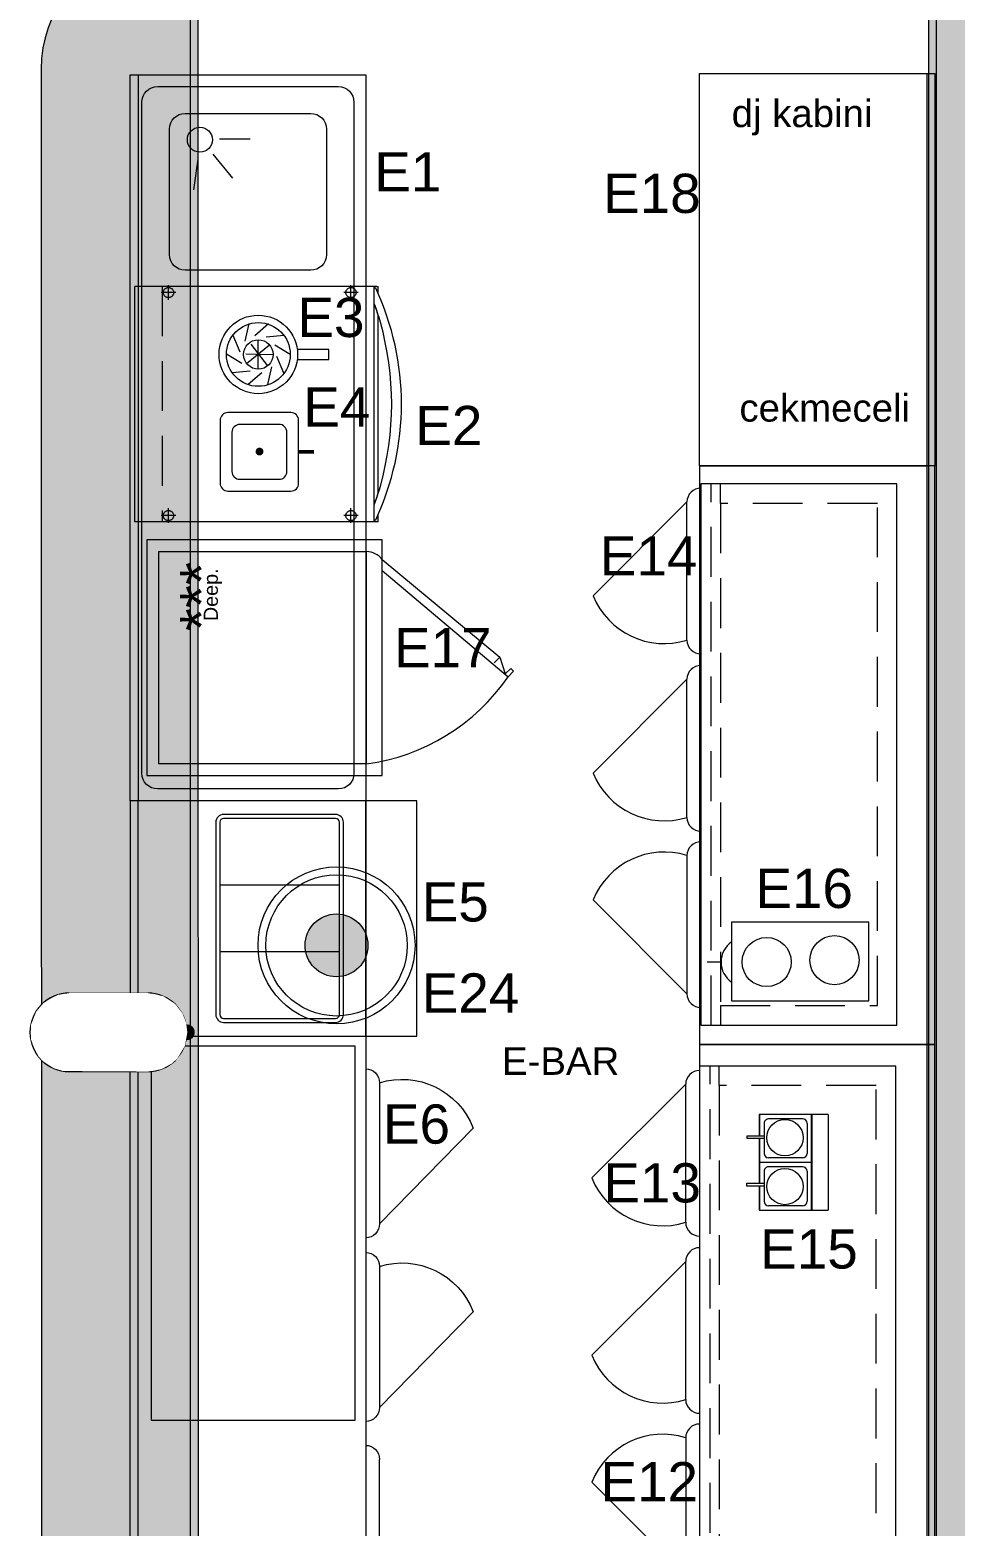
# Model space of a CAD drawing. Header units: millimetres. Extents: x 29001 to 40804, y -8833 to -5892.
# Drawn here: x 30297.9 to 30533.6, y -7964.1 to -7582.8 of the extents above; entities that cross this region are included whole.
import ezdxf
from ezdxf import colors
from ezdxf.entities.mleader import LeaderData, LeaderLine
from ezdxf.enums import TextEntityAlignment as Align
from ezdxf.math import Vec2, Vec3

# ---------------------------------------------------------------- set-up
doc = ezdxf.new("R2010")
doc.units = ezdxf.units.MM
doc.linetypes.add('DASHDOT', pattern=[14, 12, -1, 0, -1])
doc.linetypes.add('DASHED', pattern=[19.049999999999997, 12.7, -6.35])
doc.layers.get('0').update_dxf_attribs({"lineweight": 0})
for name, color, linetype, lineweight in [('-DWG_ANA', 7, 'Continuous', 0), ('AD', 1, 'Continuous', 0), ('AK', 7, 'Continuous', 0), ('mutfak-Ekipman', 4, 'Continuous', 0), ('mutfak-poz no', 7, 'Continuous', 0), ('mutfak-tavuk', 2, 'Continuous', 0), ('xxx_Auto_Kaplama_Mermer', 23, 'Continuous', 0), ('xxx_Auto_Kaplama_Mermer Tarama', 45, 'Continuous', 0), ('xxx_Auto_Kaplama_Mermer Tarama @ 1', 45, 'Continuous', 0), ('xxx_Auto_Yardimci_Isaret Genel', 51, 'Continuous', 0)]:
    doc.layers.add(name, color=color, linetype=linetype, lineweight=lineweight)
doc.styles.add('AUTOBAN', font='')
doc.styles.add('ekp-yazı', font='arial.ttf', dxfattribs={"height": 10})
doc.styles.get("Standard").update_dxf_attribs({"font": 'arial.ttf'})
doc.styles.get('AUTOBAN').set_extended_font_data('Helvetica Normal Tr')

# ---------------------------------------------------------------- blocks, each defined once
blk = doc.blocks.new('xx bar')
at = {"layer": 'xxx_Auto_Kaplama_Mermer Tarama @ 1', "true_color": 0xb0a4a0}
h = blk.add_hatch(dxfattribs=at)
h.set_pattern_fill('DOTS', color=253, scale=1.5, angle=360)
h.set_pattern_definition([(0, (-4937.831744623923, -897.8234590818975), (1.190625, 2.381249999999999), [0, -2.38125])])
edge = h.paths.add_edge_path()
edge.add_line((197.5276485027498, -500.5002224661584), (156.0273187907806, -500.5006679840735))
edge.add_line((156.0273187907806, -500.5006679840735), (156.0273187907806, -516.0006679840735))
edge.add_line((156.0273187907806, -516.0006679840735), (212.5273037803927, -516.0006679840735))
edge.add_arc((208.2841763173274, -487.0603239406337), 29.24974605052819, 278.3410690526956, 361.2188981729042)
edge.add_line((237.5273037803927, -486.4381180268101), (237.4999093185979, -27.64412543877552))
edge.add_arc((209.1532256174614, -28.15302394637547), 28.35125137526144, 1.028501432617102, 83.22067029200531)
edge.add_line((212.4999698888496, 0), (99.0249704307862, 0))
edge.add_line((99.0249704307862, 0), (1.665539457462728e-07, 0))
edge.add_line((1.665539457462728e-07, 0), (1.665466697886586e-07, -2.823819235432893))
edge.add_line((1.665466697886586e-07, -2.823819235432893), (1.665466697886586e-07, -4.28913571445446))
edge.add_line((1.665466697886586e-07, -4.28913571445446), (1.665539457462728e-07, -5.658537305149366))
edge.add_line((1.665539457462728e-07, -5.658537305149366), (-1.344022894045338e-05, -516.0006681360392))
edge.add_line((-1.344022894045338e-05, -516.0006681360392), (77.50000026560883, -516.0006677228666))
edge.add_line((77.50000026560883, -516.0006677228666), (77.50000016563718, -500.5006679840735))
edge.add_line((77.50000016563718, -500.5006679840735), (11.50000016563718, -500.5006679840735))
edge.add_line((11.50000016563718, -500.5006679840735), (11.49998535568739, -30.00000106352672))
edge.add_line((11.49998535568739, -30.00000106352672), (59.05360654972174, -30.00000106352672))
edge.add_line((59.05360654972174, -30.00000106352672), (59.05360654976539, -15.50000000001455))
edge.add_line((59.05360654976539, -15.50000000001455), (167.5536065497363, -15.50000000001455))
edge.add_line((167.5536065497363, -15.50000000001455), (167.5536065497363, -30.00000106352672))
edge.add_line((167.5536065497363, -30.00000106352672), (197.5011318149991, -29.99966265249532))
edge.add_line((197.5011318149991, -29.99966265249532), (197.5276485027498, -500.5002224661584))
at = {"layer": 'xxx_Auto_Kaplama_Mermer'}
blk.add_lwpolyline([(59.05360654976539, -15.50000000001455), (167.5536065497363, -15.50000000001455), (167.5536065497363, -30.00000106352672), (197.5011318149991, -30.00010817041039), (197.5276485027498, -500.5006679840735), (156.0273187907806, -500.5006679840735), (156.0273187907806, -516.0006679840735), (212.5273037803927, -516.0006679840735, 0.3782566439374335), (237.5273037803927, -486.4381180268101), (237.4999698888496, -28.65853730514937, 0.3850776939431882), (212.4999698888496, 0), (0, 0)], format="xyb", dxfattribs=at)
for points in [[(57.05360654976539, -13.50000000001455), (57.05360654972174, -28.00000112649286), (9.499985355672834, -28.00000262333197), (9.499985355672834, -502.5006679840735), (77.50000016563718, -502.5006679840735)], [(57.05360654976539, -13.50000000001455), (169.5536065497363, -13.50000000001455), (169.5536065497363, -28.00001180254912), (199.5010190732792, -27.99966802170093), (199.5277611942656, -502.5002170969528), (156.0273187907806, -502.5006679840735)], [(71.50000016563718, -500.5006679840662), (11.50000016563718, -500.5006679840735), (11.49998535568739, -30.00000106352672)]]:
    blk.add_lwpolyline(points, dxfattribs=at)
blk = doc.blocks.new('MOBİLYALAR')
at = {"rotation": 180}
blk.add_blockref('xx bar', (1393.536943297306, -1757.449429767826, 1.552922608372143e-05), dxfattribs=at)
blk = doc.blocks.new('Bar.Kokteyl Hazırl. 60-60')
at = {"color": 251}
for p, q in [((-38.5, -53.29999999999428), (-38.5, -22.79999999999336)), ((-21.5, -53.29999999999428), (-21.5, -22.79999999999336))]:
    blk.add_line(p, q, dxfattribs=at)
for points in [[(-60, 0), (-60, -60), (0, -60), (0, 0)], [(-60, -2), (0, -2), (0, 0), (-60, 0)], [(-60, -60), (-60, -73), (0, -73), (0, -60)]]:
    blk.add_lwpolyline(points, close=True)
for points in [[(-5.5, -21.79999999999473), (-54.5, -21.7999999999929, 0.4142135623731128), (-56.5, -23.79999999999291), (-56.5, -52.2999999999947, 0.4142135623730951), (-54.5, -54.29999999999472), (-5.5, -54.29999999999289, 0.4142135623730774), (-3.5, -52.29999999999289), (-3.5, -23.79999999999473, 0.4142135623730951)], [(-5.5, -22.79999999999473), (-54.5, -22.79999999999291, 0.4142135623730951), (-55.5, -23.79999999999291), (-55.5, -52.2999999999947, 0.4142135623730951), (-54.5, -53.29999999999472), (-5.5, -53.29999999999291, 0.4142135623730951), (-4.5, -52.29999999999289), (-4.5, -23.79999999999473, 0.4142135623730951)]]:
    blk.add_lwpolyline(points, format="xyb", close=True, dxfattribs=at)
blk = doc.blocks.new('Frenox 400lt Deep')
for p, q in [((0, 60), (-60, 60)), ((-60, 60), (-60, 0)), ((0, 0), (0, 60)), ((-60, 0), (0, 0))]:
    blk.add_line(p, q)
at = {"color": 251}
for p, q in [((-3, 57), (-57, 57)), ((-57, 57), (-57, 4)), ((-3, 4), (-3, 57)), ((-57, 4), (-3, 4))]:
    blk.add_line(p, q, dxfattribs=at)
at = {"color": 251, "linetype": 'Continuous'}
for p, q in [((-57.05008090654155, 4), (-2.949919093458448, 4)), ((-7.778346218212391, 0), (-34.834829436164, -32.05648321794797)), ((-4.949919093458448, 0), (-29.88508196784824, -29.93516287438251)), ((-29.88508196786279, -29.93516287437251), (-34.12772265497188, -31.34937643676039)), ((-31.29929553023248, -28.52094931200827), (-29.88508196786279, -29.93516287437251)), ((-34.834829436164, -32.05648321794797), (-33.4206158737943, -33.47069678031221)), ((-34.12772265497188, -31.34937643676039), (-32.71350909260218, -32.76358999912463)), ((-32.71350909260218, -32.76358999912918), (-33.4206158737943, -33.4706967803213))]:
    blk.add_line(p, q, dxfattribs=at)
for centre, radius, start, end in [((-5.507235098062665, 10.88485312513967), 52.00063611714182, 187.6082666662506, 235.6681416661715), ((-8.044773467438063, 4.047427186991627), 5.095075115259804, 307.4032395158788, 359.466658129485)]:
    blk.add_arc(centre, radius, start, end, dxfattribs=at)
at = {"color": 4}
for s, height, p in [('***', 10.81525648268089, (-23.24560453223239, 40.68169776660488)), ('Deep.', 3.605085494226963, (-20.67622768702859, 41.88300243095637))]:
    blk.add_text(s, height=height, dxfattribs=at).set_placement(p)
blk = doc.blocks.new('Bar. Blander')
blk.add_lwpolyline([(-10.07703617951301, 8.029589322281026), (-10.07703617951301, -7.970410677718974, 0.4142135623730951), (-8.077036179513012, -9.970410677718974), (7.922963820486982, -9.970410677718974, 0.4142135623730951), (9.922963820486984, -7.970410677718974), (9.922963820486984, 8.029589322281026, 0.4142135623730951), (7.922963820486982, 10.02958932228102), (-8.077036179513012, 10.02958932228102, 0.4142135623730951)], format="xyb", close=True)
at = {"color": 251}
blk.add_lwpolyline([(-7.077036179513012, 5.029589322281026), (-7.077036179513012, -4.970410677718972, 0.4142135623730951), (-5.077036179513013, -6.970410677718974), (4.922963820486983, -6.970410677718974, 0.4142135623730951), (6.922963820486982, -4.970410677718972), (6.922963820486982, 5.029589322281026, 0.4142135623730951), (4.922963820486983, 7.029589322281026), (-5.077036179513013, 7.029589322281026, 0.4142135623730951)], format="xyb", close=True, dxfattribs=at)
at = {"color": 251, "const_width": 1}
blk.add_lwpolyline([(0, 0.5, 1), (0, -0.5, 1)], format="xyb", close=True, dxfattribs=at)
blk.add_lwpolyline([(-0.0770361795130157, -9.970410677718974), (-0.0770361795130157, -13.91682768529517)], dxfattribs=at)
blk = doc.blocks.new('portakal sıkma')
at = {"color": 21, "lineweight": 0}
for points in [[(-3.717969110701233, 24.41212630532209), (-3.32268457612372, 19.82176659043943)], [(1.074194453103699, 25.90731233256156), (-1.3041593839298, 21.96129089304122)], [(5.829984512281951, 24.30018016897339), (1.586442632105899, 22.50574307437637)], [(-6.716062577397678, 20.38573233015814), (-3.698124928181641, 16.9043957304093)], [(3.470325649424921, 19.7228432750162), (-1.982183062733383, 15.48247958882712)], [(-1.457902612237375, 20.75980182735293), (3.295139175796066, 14.95819913833111)], [(1.059086496243252, 20.9403931988254), (0.8837403103534596, 14.03533786505977)], [(8.732850907603275, 20.20459967663737), (4.245009749822202, 21.24716090642687)], [(-6.77491614416067, 15.36607605348399), (-2.287074986379593, 14.32351482369449)], [(-2.86625968964654, 17.78533786505977), (4.633740310353458, 17.78533786505977)], [(5.675903874143842, 11.15854942479927), (5.280619339566328, 15.74890913968193)], [(8.673997340840288, 15.18494339996323), (5.65605969162425, 18.66627999971206)], [(-3.872049748839343, 11.27049556114616), (0.3714921313367085, 13.06493265574317)], [(0.8837403103534596, 9.663363397559804), (3.262094147386959, 13.60938483708014)]]:
    blk.add_lwpolyline(points, dxfattribs=at)
at = {"color": 251, "lineweight": 0}
blk.add_lwpolyline([(-0.3662596896465402, -0.2146621349402267), (2.133740310353458, -0.2146621349402267), (2.133740310353458, 7.785337865059772), (-0.3662596896465402, 7.785337865059772)], close=True, dxfattribs=at)
for radius in [10, 8.121974467500472, 3.75]:
    blk.add_circle((0.8837403103534596, 17.78533786505977), radius)
blk = doc.blocks.new('filtre kahve mak.')
blk.add_lwpolyline([(-20, -35), (0, -35), (0, 0), (-20, 0)], close=True)
at = {"color": 251, "const_width": 0.4}
blk.add_lwpolyline([(-9.869910604887993, -37.6827983986368), (-9.869910604887993, -41.25454275581068)], dxfattribs=at)
at = {"color": 251}
for centre in [(-10.33703811567648, -8.787488271771506), (-9.869910604887993, -26.0649360699681)]:
    blk.add_circle(centre, 6.256822000396823, dxfattribs=at)
blk.add_arc((-9.869910604887993, -31.42597639824089), 6.256822000396823, 214.835363349136, 325.1646366508641, dxfattribs=at)
blk = doc.blocks.new('A$C30A83E8E')
at = {"color": 251, "ltscale": 6}
for p, q in [((-4.418340134201571, 18.30004636186641), (2.389549626968801e-05, 18.30004636186641)), ((-4.418340134201571, 17.53591746291204), (-4.418340134201571, 18.30004636186641)), ((2.389549626968801e-05, 17.53591746291204), (-4.418340134201571, 17.53591746291204)), ((2.389549626968801e-05, 18.30004636186641), (2.389549626968801e-05, 17.53591746291204)), ((-4.418340134201571, 6.075046361860586), (-0.1010659566818504, 6.075046361860586)), ((-4.418340134201571, 5.418107561243232), (-4.418340134201571, 6.075046361860586)), ((-0.1010659566818504, 5.418107561243232), (-4.418340134201571, 5.418107561243232)), ((-0.1010659566818504, 6.075046361860586), (-0.1010659566818504, 5.418107561243232))]:
    blk.add_line(p, q, dxfattribs=at)
for centre in [(-9.739535861044715, 18.35182938871731), (-9.739535861044715, 5.91557691055641)]:
    blk.add_circle(centre, 4.628803682751686, dxfattribs=at)
at = {"layer": 'AD', "color": 251}
for p, q in [((-16.64334013420012, 24.3750463618635), (-16.64334013420012, 4.636186349671334e-05)), ((-16.4933401342023, 24.3750463618635), (-16.4933401342023, 12.22504636186932)), ((-14.2433401342023, 23.2500463618635), (-5.543340134201571, 23.2500463618635)), ((-3.293340134201571, 18.30004636186641), (-3.293340134201571, 24.3750463618635)), ((-15.3683401342023, 14.47504636186932), (-15.3683401342023, 22.1250463618635)), ((-4.418340134201571, 14.47504636185477), (-4.418340134201571, 22.1250463618635)), ((-3.293340134201571, 12.22504636185477), (-3.293340134201571, 17.53591746291204)), ((-16.4933401342023, 12.22504636186932), (-3.293340134201571, 12.22504636185477)), ((-3.293340134201571, 12.15004636185768), (-16.4933401342023, 12.15004636185768)), ((-16.4933401342023, 12.15004636185768), (-16.4933401342023, 4.636186349671334e-05)), ((-14.2433401342023, 13.35004636186932), (-5.543340134201571, 13.35004636185477)), ((-3.293340134201571, 6.075046361860586), (-3.293340134201571, 12.15004636185768)), ((-15.3683401342023, 2.250046361863497), (-15.3683401342023, 9.900046361857676)), ((-14.2433401342023, 11.02504636185768), (-5.543340134201571, 11.02504636185768)), ((-4.418340134201571, 2.250046361863497), (-4.418340134201571, 9.900046361857676)), ((-3.293340134201571, 4.636186349671334e-05), (-3.293340134201571, 5.418107561243232)), ((-14.2433401342023, 1.125046361863497), (-5.543340134201571, 1.125046361863497))]:
    blk.add_line(p, q, dxfattribs=at)
for centre, start, end in [((-14.2433401342023, 22.1250463618635), 90, 180), ((-5.543340134201571, 22.1250463618635), 0, 90), ((-14.2433401342023, 14.47504636186932), 180, 270), ((-5.543340134201571, 14.47504636185477), 270, 0), ((-14.2433401342023, 9.900046361857676), 90, 180), ((-5.543340134201571, 9.900046361857676), 0, 90), ((-14.2433401342023, 2.250046361863497), 180, 270), ((-5.543340134201571, 2.250046361863497), 270, 0)]:
    blk.add_arc(centre, 1.125, start, end, dxfattribs=at)
at = {"layer": 'AK', "color": 4}
for p, q in [((-3.143340134200116, 24.3750463618635), (-20.76834013420012, 24.3750463618635)), ((-20.76834013420012, 4.636186349671334e-05), (-20.76834013420012, 24.3750463618635)), ((-3.143340134200116, 18.30004636186641), (-3.143340134200116, 24.3750463618635)), ((-3.143340134196478, 6.075046361860586), (-3.143340134200116, 17.53591746291204)), ((-3.143340134200116, 4.636186349671334e-05), (-3.143340134196478, 5.418107561243232)), ((-20.76834013420012, 4.636186349671334e-05), (-3.143340134200116, 4.636186349671334e-05))]:
    blk.add_line(p, q, dxfattribs=at)
blk = doc.blocks.new('TÜRK KAHVE MAKİNASI')
at = {"layer": 'mutfak-tavuk', "color": 0}
blk.add_blockref('A$C30A83E8E', (-6644.929040403149, 10770.61167156287), dxfattribs=at)
blk = doc.blocks.new('A$C710A5A26')
at = {"color": 4}
for p, q in [((-6.947547340119854, 60.26999626494944), (-67.94754954966811, 60.26999626494944)), ((-67.94754954966811, 0.269996265284135), (-67.94754954966811, 60.26999626494944)), ((-6.232894857394058, 60.26999626494944), (-6.947547340119854, 60.26999626494944)), ((-6.947547340119854, 0.269996265284135), (-6.947547340119854, 60.26999626494944)), ((-6.232894857394058, 60.26999626494944), (-5.951734924668926, 60.26999626494944)), ((-5.951734924668926, 58.44375020470761), (-5.951734924668926, 60.26999626494944)), ((-6.947547340119854, 0.269996265284135), (-67.94754954966811, 0.269996265284135)), ((-6.232894857394058, 0.269996265284135), (-6.947547340119854, 0.269996265284135)), ((-5.951734924668926, 0.269996265284135), (-6.232894857394058, 0.269996265284135)), ((-5.951734924668926, 0.269996265284135), (-5.951734924668926, 2.096242325715139))]:
    blk.add_line(p, q, dxfattribs=at)
at = {"color": 251, "linetype": 'DASHDOT'}
for p, q in [((-57.49754787529855, 58.6899966866622), (-61.19754792427739, 58.6899966866622)), ((-59.34754789978069, 56.83999666218006), (-59.34754789978069, 60.53999671114434)), ((-10.99754727564323, 58.6899966866622), (-14.69754732462206, 58.6899966866622)), ((-12.84754730013992, 56.83999666218006), (-12.84754730013992, 60.53999671114434)), ((-57.49754787529855, 1.849996119592106), (-61.19754792427739, 1.849996119592106)), ((-59.34754789978069, -3.904890036210418e-06), (-59.34754789978069, 3.6999961440888)), ((-10.99754727564323, 1.849996119592106), (-14.69754732462206, 1.849996119592106)), ((-12.84754730013992, -3.904890036210418e-06), (-12.84754730013992, 3.6999961440888))]:
    blk.add_line(p, q, dxfattribs=at)
at = {"color": 4, "linetype": 'DASHED'}
blk.add_line((-60.9675494597268, 60.26999626494944), (-60.9675494597268, 0.269996265284135), dxfattribs=at)
for p, q in [((-6.935680113334456, 59.76999710781092), (-6.947547340119854, 59.76999710781092)), ((-6.947547340119854, 0.7699954226263799), (-6.935680113334456, 0.7699954226263799))]:
    blk.add_line(p, q)
at = {"color": 251}
for p, q in [((-6.74371584351502, 59.76999710781092), (-6.935680113334456, 59.76999710781092)), ((-6.562143957891749, 59.76999710781092), (-6.74371584351502, 59.76999710781092)), ((-5.951734924668926, 51.11999618074333), (-5.951734924668926, 53.08637629004079)), ((-5.951734924668926, 9.419996349490248), (-5.951734924668926, 51.11999618074333)), ((-5.951734924668926, 7.45770977428765), (-5.951734924668926, 9.419996349490248)), ((-6.935680113334456, 0.7699954226263799), (-6.74371584351502, 0.7699954226263799)), ((-6.74371584351502, 0.7699954226263799), (-6.560640686899205, 0.7699954226263799))]:
    blk.add_line(p, q, dxfattribs=at)
at = {"color": 251, "linetype": 'DASHED'}
for centre, radius in [((-59.34754789978069, 58.6899966866622), 1.300000017201995), ((-12.84754730013992, 58.6899966866622), 1.300000017201995), ((-59.34754789978069, 1.849996119592106), 1.300000017202729), ((-12.84754730013992, 1.849996119592106), 1.300000017202729)]:
    blk.add_circle(centre, radius, dxfattribs=at)
at = {"color": 251}
for centre, radius, start, end in [((-69.6076954495893, 30.26999640313443), 69.61684108259495, 334.9248664395106, 25.07557721588374), ((-54.64754785221339, 37.26999640309077), 51.20000067776508, 15.73784965176682, 21.31295558029184), ((-54.64754785221339, 37.26590314520581), 51.20000067776512, 15.7395996675805, 21.16346849252039), ((-79.48782542455046, 30.26999640313443), 77.00773963084508, 344.2621377176677, 15.73785219503818), ((-54.64754785221339, 23.26999640317808), 51.20000067776574, 338.687247280911, 344.2621351743963), ((-54.64754785221339, 23.27408966123767), 51.20000067776453, 338.8366769010149, 344.2604005524402)]:
    blk.add_arc(centre, radius, start, end, dxfattribs=at)
at = {"color": 251, "linetype": 'DASHED'}
for p in [(-59.34754789978069, 0.2999960991583066), (-12.84754730013992, 0.2999960991583066)]:
    blk.add_point(p, dxfattribs=at)
blk = doc.blocks.new('frenox bar şişe buzd.3 kapı')
at = {"linetype": 'DASHED'}
for p, q in [((5, -45), (0, -45)), ((133, -45), (138, -45)), ((138, -47.30829637699935), (0, -47.30829637699935))]:
    blk.add_line(p, q, dxfattribs=at)
at = {"color": 4, "linetype": 'Continuous', "lineweight": 0}
for p, q in [((39.83055691281334, -53.49999999997817), (4.616155617710318, -53.49999999997817)), ((4.616155617710318, -53.49999999997817), (28.52379617509723, -77.40764055735053)), ((85.01000331217074, -53.49999999997817), (49.79560201706772, -53.49999999997817)), ((49.79560201706772, -53.49999999997817), (73.70324257445463, -77.40764055735053)), ((94.73216136332485, -53.49999999997817), (129.9465626584133, -53.49999999997817)), ((129.9465626584133, -53.49999999997817), (106.0389221010409, -77.40764055735053))]:
    blk.add_line(p, q, dxfattribs=at)
blk.add_lwpolyline([(0, -50), (138, -50), (138, 0), (0, 0)], close=True)
at = {"linetype": 'DASHED'}
blk.add_lwpolyline([(5, -45), (133, -45), (133, -5), (5, -5)], close=True, dxfattribs=at)
at = {"color": 4, "linetype": 'Continuous', "lineweight": 0}
for centre, radius, start, end in [((4.616155617710318, -50), 3.499999999980899, 180, 270), ((39.83055691281334, -50), 3.499999999980899, 270, 0), ((49.79560201706772, -50), 3.499999999980899, 180, 270), ((85.01000331217074, -50), 3.499999999980899, 270, 0), ((94.73216136332485, -50), 3.499999999980899, 180, 270), ((129.9465626584133, -50), 3.499999999980899, 270, 0), ((21.20202482372406, -59.31741649243487), 19.51575113698503, 292.0349691136523, 17.34281630715786), ((66.38147122308146, -59.31741649243487), 19.51575113698503, 292.0349691136523, 17.34281630715786), ((113.3606934524141, -59.31741649243487), 19.51575113698503, 162.6571836928421, 247.9650308863476)]:
    blk.add_arc(centre, radius, start, end, dxfattribs=at)
blk = doc.blocks.new('A$C78571D68')
at = {"color": 251}
for p, q in [((22.71007686605299, 168.660273630041), (30.60063389615971, 168.660273630041)), ((21.04699848880409, 164.7516186788271), (26.05490189715056, 158.6539311090892)), ((17.2377562903057, 163.5214358883095), (16.12508848329162, 155.7097228497587))]:
    blk.add_line(p, q, dxfattribs=at)
at = {"color": 4}
for points in [[(1.999898302485235, 185.0000278394873), (1.999898302485235, 2.783948730211705e-05), (-0.0001016975147649646, 2.783948730211705e-05), (-0.0001016975147649646, 185.0000278394873)], [(59.99989830248524, 185.0000278394873), (59.99989830248524, 2.783948730211705e-05), (-0.0001016975147649646, 2.783948730211705e-05), (-0.0001016975147649646, 185.0000278394873)]]:
    blk.add_lwpolyline(points, close=True, dxfattribs=at)
blk.add_lwpolyline([(56.99989830248524, 178.0000278394873), (56.99989830248524, 7.000027839487302, -0.4142135623730919), (52.99989830248524, 3.000027839487302), (6.999898302485235, 3.000027839487302, -0.4142135623731057), (2.999898302485235, 7.000027839487302), (2.999898302485235, 178.0000278394873, -0.4142135623730951), (6.999898302485235, 182.0000278394873), (52.99989830248524, 182.0000278394873, -0.4142135623730844)], format="xyb", close=True, dxfattribs=at)
at = {"color": 251}
blk.add_lwpolyline([(49.99989830248524, 171.1791120120033), (49.99989830248524, 139.1791120120033, -0.4142135623730951), (45.99989830248524, 135.1791120120033), (13.99989830248524, 135.1791120120033, -0.4142135623730951), (9.999898302485235, 139.1791120120033), (9.999898302485235, 171.1791120120033, -0.4142135623730951), (13.99989830248524, 175.1791120120033), (45.99989830248524, 175.1791120120033, -0.4142135623730951)], format="xyb", close=True, dxfattribs=at)
blk.add_circle((17.74454174214043, 168.4649039896467), 3.187919533039348, dxfattribs=at)
blk = doc.blocks.new('A$C601614E8')
at = {"color": 4}
for p, q in [((59.99995271712396, 147.5000661350277), (-4.728287603938952e-05, 147.5000661350277)), ((-4.728287603938952e-05, 147.5000661350277), (-4.728287603938952e-05, 6.613502773689106e-05)), ((57.99995271712396, 6.613502773689106e-05), (57.99995271711668, 147.5000661350277)), ((59.99995271713124, 6.613502773689106e-05), (59.99995271712396, 147.5000661350277)), ((-4.728287603938952e-05, 6.613502773689106e-05), (59.99995271712396, 6.613502773689106e-05)), ((-4.728288331534714e-05, 6.613502773689106e-05), (59.99995271711668, 6.613502773689106e-05)), ((59.99995271712396, 6.613502773689106e-05), (57.99995271712396, 6.613502773689106e-05))]:
    blk.add_line(p, q, dxfattribs=at)
blk = doc.blocks.new('ÇÖP ARABASI 2')
at = {"layer": 'mutfak-Ekipman'}
h = blk.add_hatch(color=253, dxfattribs=at)
h.dxf.hatch_style = 1
h.paths.add_polyline_path([(116692.5535180055, -12545.20584519784, 1), (116676.5535180055, -12545.20584519784, 1)])
for radius in [20, 18]:
    blk.add_circle((116684.5535180055, -12545.20584519784), radius, dxfattribs=at)
at = {"layer": 'mutfak-Ekipman', "color": 253}
blk.add_circle((116684.5535180055, -12545.20584519784), 8, dxfattribs=at)
blk = doc.blocks.new('A$C0BE91BB9')
at = {"color": 4}
for p, q in [((3.171560820192099e-06, -1.649055047892034e-05), (3.171560820192099e-06, 99.99998350944952)), ((3.171560820192099e-06, 99.99998350944952), (60.00000317156082, 99.99998350944952)), ((58.00000317156082, -1.649055047892034e-05), (58.00000317156082, 99.99998350944952)), ((60.00000317156082, 99.99998350944952), (60.00000317156082, -1.649055047892034e-05)), ((60.00000317156082, -1.649055047892034e-05), (3.171560820192099e-06, -1.649055047892034e-05))]:
    blk.add_line(p, q, dxfattribs=at)
at = {"layer": 'mutfak-Ekipman', "color": 4}
blk.add_line((3.171560820192099e-06, -1.649055047892034e-05), (58.00000317156082, -1.649055047892034e-05), dxfattribs=at)
blk = doc.blocks.new('A$C4B870136')
at = {"color": 4, "linetype": 'Continuous'}
for p, q in [((3.582782119337935e-05, 145.0000041957537), (60.00003582749378, 145.0000041957537)), ((3.582782119337935e-05, 4.195753717795014e-06), (3.582782119337935e-05, 145.0000041957537)), ((2.000035827813917, 4.195753717795014e-06), (2.000035827813917, 145.0000041957537)), ((60.00003582749378, 145.0000041957537), (60.00003582749378, 4.195753717795014e-06)), ((60.00003582749378, 4.195753717795014e-06), (3.582782119337935e-05, 4.195753717795014e-06))]:
    blk.add_line(p, q, dxfattribs=at)
at = {"color": 251}
for p, q in [((5.308332204776889, 142.4087953235285), (5.308332204776889, 47.08279532157758)), ((57.30833220449313, 142.4087953235139), (5.308332204776889, 142.4087953235285)), ((57.30833220449313, 47.08279532157758), (57.30833220449313, 142.4087953235139)), ((5.308332204776889, 47.08279532157758), (57.30833220449313, 47.08279532157758))]:
    blk.add_line(p, q, dxfattribs=at)
at = {"color": 251, "linetype": 'Continuous'}
for p, q in [((63.50003582747195, 133.0819396690931), (63.50003582747195, 97.16325034809415)), ((63.50003582747195, 97.16325034809415), (87.40767638484431, 121.5490437166154)), ((63.50003582747922, 86.29356274585007), (63.50003582747195, 50.3748734248511)), ((63.50003582747195, 50.3748734248511), (87.40767638485158, 74.76066679337237)), ((63.50003582747922, 5.862107911030762), (63.50003582747922, 37.13669826179103))]:
    blk.add_line(p, q, dxfattribs=at)
at = {"color": 251, "linetype": 'Continuous', "extrusion": (0, 0, -1)}
for centre, major_axis, ratio, start_param, end_param in [((60.00003582749378, 133.0819396690931), (2.403152088878773e-10, 3.569999999977881), 0.9803921568634694, -6.866152091333788e-11, 1.570796326728901), ((69.31745231992863, 114.0808369382285), (1.643240951436953e-10, 19.90606615972899), 0.9803921568623957, -0.3026892461443189, 1.186213565178297), ((60.00003582749378, 97.16325034809415), (2.792576038129875e-10, 3.569999999977881), 0.9803921568634694, 1.570796326718207, 3.141592653510004), ((60.00003582749378, 86.29356274585007), (-2.792685411495821e-10, 3.569999999977881), 0.9803921568634694, 7.97908406013903e-11, 1.570796326871589), ((69.31745231992863, 67.29246001498541), (-3.948825455301249e-10, 19.90606615972107), 0.9803921568632911, -0.302689246115504, 1.186213565205677), ((60.00003582749378, 50.3748734248511), (-2.403261462252967e-10, 3.569999999977881), 0.9803921568634694, 1.570796326860894, 3.141592653658458), ((60.00003582749378, 37.13669826179103), (-1.270864085699004e-10, 3.569999999992433), 0.9803921568594733, 3.631028810957559e-11, 1.570796326829797), ((60.00003582749378, 5.862107911030762), (-2.403261462252967e-10, 3.569999999977881), 0.9803921568634694, 1.570796326860894, 3.141592653658458)]:
    blk.add_ellipse(centre, major_axis=major_axis, ratio=ratio, start_param=start_param, end_param=end_param, dxfattribs=at)
blk = doc.blocks.new('MUTFAK')
at = {"layer": '-DWG_ANA', "color": 0}
blk.add_blockref('A$C710A5A26', (1860.940602006551, -1587.776147642959, 1.552922608372143e-05), dxfattribs=at)
for name, p in [('A$C78571D68', (1791.847489759435, -1658.594398231362, 1.552922608372143e-05)), ('A$C0BE91BB9', (1936.861034177295, -1573.2174153097, 1.552922608372143e-05)), ('A$C601614E8', (1936.861084631732, -1720.717497935286, 1.552922608372143e-05)), ('A$C4B870136', (1791.847352234101, -1863.594374587643, 1.552922608372143e-05)), ('A$C601614E8', (1936.861084631739, -1868.217497935286, 1.552922608372143e-05))]:
    blk.add_blockref(name, p)
at = {"layer": 'mutfak-Ekipman'}
for name, p, rotation in [('portakal sıkma', (1842.264125814145, -1545.744526780123, 1.552922608372143e-05), 90), ('Bar. Blander', (1824.788220856099, -1569.608199765731, 1.552922608372143e-05), 90), ('Frenox 400lt Deep', (1856.05655690893, -1592.145867077197, 1.552922608372143e-05), 90), ('Bar.Kokteyl Hazırl. 60-60', (1791.84738806192, -1658.594370391889, 1.552922608372143e-05), 90), ('ÇÖP ARABASI 2', (14389.61484600201, 114989.0882320909, 1.552922608372143e-05), 270), ('filtre kahve mak.', (1980.041857774035, -1709.578628201314, 1.552922608372143e-05), 270), ('TÜRK KAHVE MAKİNASI', (-4696.03228663098, 9032.040708768269, 1.552922608372143e-05), 180)]:
    blk.add_blockref(name, p, dxfattribs=dict(at, rotation=rotation))
at = {"layer": 'mutfak-Ekipman', "linetype": 'Continuous', "rotation": 270}
for p in [(1987.183837748024, -1577.829643241916, 1.552922608372143e-05), (1986.861084631739, -1726.217497935286, 1.552922608372143e-05)]:
    blk.add_blockref('frenox bar şişe buzd.3 kapı', p, dxfattribs=at)
at = {"color": 3, "lineweight": 0, "char_height": 7, "attachment_point": 1}
for s, insert in [('dj kabini', (1945.070133575391, -1479.92011295518)), ('cekmeceli', (1947.043657269947, -1554.975897013064)), ('E-BAR', (1886.55875263943, -1721.466093408322))]:
    blk.add_mtext_dynamic_auto_height_columns(s, width=338.6232340032396, gutter_width=1, height=31.22189890944507, count=1, dxfattribs=dict(at, insert=insert))
at = {"layer": 'mutfak-poz no', "char_height": 10, "attachment_point": 1, "style": 'ekp-yazı'}
for s, insert in [('E1', (1854.030687125894, -1493.327954740365, 1.552922608372143e-05)), ('E18', (1912.315613129831, -1498.798690401003, 1.552922608372143e-05)), ('E3', (1834.438882761198, -1530.423663540481, 1.552922608372143e-05)), ('E4', (1835.94654754622, -1553.275175496208, 1.552922608372143e-05)), ('E2', (1864.471811612282, -1557.96224962869, 1.552922608372143e-05)), ('E14', (1911.490571245988, -1591.182595159, 1.552922608372143e-05)), ('E17', (1859.049194178726, -1614.61231882713, 1.552922608372143e-05)), ('E16', (1951.117810473967, -1675.941940615303, 1.552922608372143e-05)), ('E5', (1866.103202322869, -1679.378628074483, 1.552922608372143e-05)), ('E24', (1866.103202322869, -1702.592198777769, 1.552922608372143e-05)), ('E6', (1856.240869416681, -1735.999306604645)), ('E13', (1912.386430892293, -1750.977366461128, 1.552922608372143e-05)), ('E15', (1952.338146168171, -1767.827621939781, 1.552922608372143e-05)), ('E12', (1911.639652256024, -1827.159171913139, 1.552922608372143e-05))]:
    blk.add_mtext_dynamic_manual_height_columns(s, width=12.08660855120252, gutter_width=60, heights=[0], dxfattribs=dict(at, insert=insert))
blk = doc.blocks.new('_TagSlot')
at = {"color": 0, "linetype": 'ByBlock', "lineweight": -2, "transparency": 16777216}
for p, q in [((-4, 4), (4, 4)), ((-4, -4), (4, -4))]:
    blk.add_line(p, q, dxfattribs=at)
for centre, start, end in [((-4, 0), 90, 270), ((4, 0), 270, 90)]:
    blk.add_arc(centre, 4, start, end, dxfattribs=at)
at = {"layer": 'xxx_Auto_Kaplama_Mermer Tarama', "color": 0, "transparency": 16777216, "style": 'AUTOBAN'}
blk.add_attdef('TAGNUMBER', text='', height=3, dxfattribs=at).set_placement((0, -1.5), align=Align.CENTER)
blk = doc.blocks.new('_Dot')
at = {"color": 0, "linetype": 'ByBlock', "lineweight": -2}
blk.add_line((-0.5, 0), (-1, 0), dxfattribs=at)
at = {"color": 0, "linetype": 'ByBlock', "const_width": 0.5}
blk.add_lwpolyline([(-0.25, 0, 1), (0.25, 0, 1)], format="xyb", close=True, dxfattribs=at)

msp = doc.modelspace()

# ---------------------------------------------------------------- block references
at = {"color": 6}
msp.add_blockref('MOBİLYALAR', (29144.79192030808, -6321.79912104841), dxfattribs=at)

# ---------------------------------------------------------------- next in the draw order: block references
msp.add_blockref('MUTFAK', (28531.59951951079, -6120.653512592259), dxfattribs=at)

# ---------------------------------------------------------------- next in the draw order: leaders
at = {"layer": 'xxx_Auto_Yardimci_Isaret Genel', "color": 171}
ml = msp.add_multileader_block('Standard', dxfattribs=at)
ml.set_content('_TagSlot', color=171, scale=2.5)
ml.set_attribute('TAGNUMBER', 'SB1', width=0)
ml.set_leader_properties()
ml.set_arrow_properties(name='DOT')
ml.build(insert=Vec2(0, 0))
ml.multileader.update_dxf_attribs({"has_dogleg": 0, "text_right_attachment_type": 7})
ctx = ml.context
ctx.base_point, ctx.char_height, ctx.landing_gap_size, ctx.plane_origin = Vec3(30297.9033516718, -7838.280543461943), 1, 1, Vec3(30259.87731088947, -7917.250136645102)
ctx.right_attachment = 7
notes = []
notes.append((ctx, [(1, (1, 1, 0), (30345.9033516718, -7838.280543461943), (-1, 0), 8, [(0, [(30337.90335167192, -7838.280543461943)], 0, [])])]))
ctx.block.insert = Vec3(30317.9033516718, -7838.280543461943)
for ctx, leaders in notes:
    for number, flags, end, landing, length, lines in leaders:
        leader = LeaderData()
        leader.index, (leader.has_last_leader_line, leader.has_dogleg_vector, leader.attachment_direction) = number, flags
        leader.last_leader_point, leader.dogleg_vector, leader.dogleg_length = Vec3(end), Vec3(landing), length
        for number, points, colour, breaks in lines:
            line = LeaderLine()
            line.index, line.vertices, line.color, line.breaks = number, Vec3.list(points), colors.encode_raw_color(colour), breaks
            leader.lines.append(line)
        ctx.leaders.append(leader)

# ---------------------------------------------------------------- next in the draw order: wipeouts: each hides what was drawn before it
msp.add_wipeout([(30308.00107146098, -7828.28054346194), (30328.001071460985, -7828.28054346194), (30331.831522363365, -7829.0432470022315), (30334.84970762127, -7830.993830708994), (30336.736146489646, -7833.412436618044), (30337.700182021224, -7835.8459481485115), (30338.001071460985, -7838.280543461944), (30337.393686305095, -7841.7125671201065), (30335.488283448598, -7844.909393788552), (30334.134492151643, -7846.178717341489), (30331.357919948023, -7847.700286995343), (30328.001071460985, -7848.28054346194), (30306.373246454885, -7848.147163235175), (30304.005753589157, -7847.4477368766675), (30301.239491834323, -7845.648110289083), (30300.05177852154, -7844.3475642928715), (30298.18071288813, -7840.1674874199125), (30298.202148379754, -7836.285272440724), (30299.50494037112, -7833.006478947384), (30301.36730294235, -7830.797688709834), (30305.065879484002, -7828.721011671198)])

doc.saveas('drawing.dxf')
